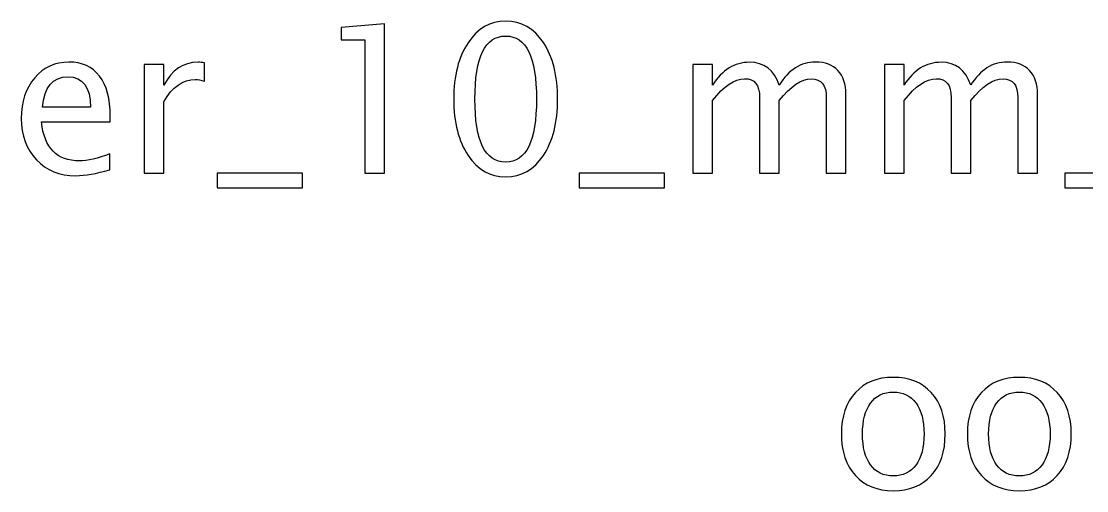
# Model space of a CAD drawing. Header units: centimetres. Extents: x -26.9 to 37.3, y -43.5 to 43.3.
# Drawn here: x -8.88 to -2.28, y -39.12 to -36.21 of the extents above; entities that cross this region are included whole.
import ezdxf

# ---------------------------------------------------------------- set-up
doc = ezdxf.new("R2010")
doc.units = ezdxf.units.CM
doc.header["$MEASUREMENT"] = 0
doc.layers.add('Layer 1', color=7, linetype='Continuous')

msp = doc.modelspace()

# ---------------------------------------------------------------- linework, layer by layer
at = {"layer": 'Layer 1'}
for points, knots in [([(-6.74959, -37.15435), (-6.74959, -37.15435), (-6.74959, -36.32758), (-6.74959, -36.32758), (-6.74959, -36.32758), (-6.74959, -36.32758), (-6.89564, -36.32758), (-6.89564, -36.32758), (-6.89564, -36.32758), (-6.89564, -36.32758), (-6.89564, -36.25138), (-6.89564, -36.25138), (-6.89564, -36.25138), (-6.89564, -36.25138), (-6.62767, -36.22852), (-6.62767, -36.22852), (-6.62767, -36.22852), (-6.62767, -36.22852), (-6.62767, -37.15435), (-6.62767, -37.15435), (-6.62767, -37.15435), (-6.62767, -37.15435), (-6.74959, -37.15435), (-6.74959, -37.15435)], [0, 0, 0, 0, 0.1428571, 0.1428571, 0.1428571, 0.1428571, 0.2857143, 0.2857143, 0.2857143, 0.2857143, 0.4285714, 0.4285714, 0.4285714, 0.4285714, 0.5714286, 0.5714286, 0.5714286, 0.5714286, 0.7142857, 0.7142857, 0.7142857, 0.7142857, 1, 1, 1, 1]), ([(-5.87795, -37.17721), (-5.97426, -37.17721), (-6.05194, -37.13297), (-6.11078, -37.04471), (-6.11078, -37.04471), (-6.16984, -36.95644), (-6.19926, -36.84002), (-6.19926, -36.69524), (-6.19926, -36.69524), (-6.19926, -36.55046), (-6.16984, -36.43405), (-6.11078, -36.34578), (-6.11078, -36.34578), (-6.05194, -36.25752), (-5.97426, -36.21328), (-5.87795, -36.21328), (-5.87795, -36.21328), (-5.78122, -36.21328), (-5.70354, -36.25731), (-5.64469, -36.34536), (-5.64469, -36.34536), (-5.58606, -36.43341), (-5.55664, -36.55004), (-5.55664, -36.69524), (-5.55664, -36.69524), (-5.55664, -36.84002), (-5.58606, -36.95644), (-5.64469, -37.04471), (-5.64469, -37.04471), (-5.70354, -37.13297), (-5.78122, -37.17721), (-5.87795, -37.17721)], [0, 0, 0, 0, 0.1111111, 0.1111111, 0.1111111, 0.1111111, 0.2222222, 0.2222222, 0.2222222, 0.2222222, 0.3333333, 0.3333333, 0.3333333, 0.3333333, 0.4444444, 0.4444444, 0.4444444, 0.4444444, 0.5555556, 0.5555556, 0.5555556, 0.5555556, 0.6666667, 0.6666667, 0.6666667, 0.6666667, 0.7777778, 0.7777778, 0.7777778, 0.7777778, 1, 1, 1, 1]), ([(-5.87816, -37.08577), (-5.75095, -37.08577), (-5.68745, -36.95559), (-5.68745, -36.69524), (-5.68745, -36.69524), (-5.68745, -36.43489), (-5.75095, -36.30472), (-5.87816, -36.30472), (-5.87816, -36.30472), (-6.00495, -36.30472), (-6.06845, -36.43489), (-6.06845, -36.69524), (-6.06845, -36.69524), (-6.06845, -36.95559), (-6.00495, -37.08577), (-5.87816, -37.08577)], [0, 0, 0, 0, 0.2, 0.2, 0.2, 0.2, 0.4, 0.4, 0.4, 0.4, 0.6, 0.6, 0.6, 0.6, 1, 1, 1, 1]), ([(-8.32862, -37.13276), (-8.41053, -37.15731), (-8.4806, -37.16959), (-8.53902, -37.16959), (-8.53902, -37.16959), (-8.63871, -37.16959), (-8.71978, -37.13657), (-8.78222, -37.07074), (-8.78222, -37.07074), (-8.84466, -37.00491), (-8.87599, -36.91961), (-8.87599, -36.81462), (-8.87599, -36.81462), (-8.87599, -36.71281), (-8.84847, -36.6292), (-8.79323, -36.5638), (-8.79323, -36.5638), (-8.73798, -36.49861), (-8.66729, -36.46601), (-8.58114, -36.46601), (-8.58114, -36.46601), (-8.49965, -36.46601), (-8.43657, -36.49501), (-8.39212, -36.553), (-8.39212, -36.553), (-8.34767, -36.611), (-8.32544, -36.69313), (-8.32544, -36.7996), (-8.32544, -36.7996), (-8.32544, -36.7996), (-8.32608, -36.83685), (-8.32608, -36.83685), (-8.32608, -36.83685), (-8.32608, -36.83685), (-8.75153, -36.83685), (-8.75153, -36.83685), (-8.75153, -36.83685), (-8.73375, -36.99772), (-8.65522, -37.07815), (-8.51616, -37.07815), (-8.51616, -37.07815), (-8.46514, -37.07815), (-8.4027, -37.06376), (-8.32862, -37.03497), (-8.32862, -37.03497), (-8.32862, -37.03497), (-8.32862, -37.13276), (-8.32862, -37.13276)], [0, 0, 0, 0, 0.0769231, 0.0769231, 0.0769231, 0.0769231, 0.1538462, 0.1538462, 0.1538462, 0.1538462, 0.2307692, 0.2307692, 0.2307692, 0.2307692, 0.3076923, 0.3076923, 0.3076923, 0.3076923, 0.3846154, 0.3846154, 0.3846154, 0.3846154, 0.4615385, 0.4615385, 0.4615385, 0.4615385, 0.5384615, 0.5384615, 0.5384615, 0.5384615, 0.6153846, 0.6153846, 0.6153846, 0.6153846, 0.6923077, 0.6923077, 0.6923077, 0.6923077, 0.7692308, 0.7692308, 0.7692308, 0.7692308, 0.8461538, 0.8461538, 0.8461538, 0.8461538, 1, 1, 1, 1]), ([(-8.11505, -37.15435), (-8.11505, -37.15435), (-8.11505, -36.48125), (-8.11505, -36.48125), (-8.11505, -36.48125), (-8.11505, -36.48125), (-7.99313, -36.48125), (-7.99313, -36.48125), (-7.99313, -36.48125), (-7.99313, -36.48125), (-7.99313, -36.60846), (-7.99313, -36.60846), (-7.99313, -36.60846), (-7.94466, -36.51427), (-7.87438, -36.46728), (-7.7821, -36.46728), (-7.7821, -36.46728), (-7.76961, -36.46728), (-7.75649, -36.46834), (-7.74294, -36.47045), (-7.74294, -36.47045), (-7.74294, -36.47045), (-7.74294, -36.58454), (-7.74294, -36.58454), (-7.74294, -36.58454), (-7.76411, -36.57756), (-7.78273, -36.57396), (-7.79882, -36.57396), (-7.79882, -36.57396), (-7.87629, -36.57396), (-7.94106, -36.61968), (-7.99313, -36.71133), (-7.99313, -36.71133), (-7.99313, -36.71133), (-7.99313, -37.15435), (-7.99313, -37.15435), (-7.99313, -37.15435), (-7.99313, -37.15435), (-8.11505, -37.15435), (-8.11505, -37.15435)], [0, 0, 0, 0, 0.0909091, 0.0909091, 0.0909091, 0.0909091, 0.1818182, 0.1818182, 0.1818182, 0.1818182, 0.2727273, 0.2727273, 0.2727273, 0.2727273, 0.3636364, 0.3636364, 0.3636364, 0.3636364, 0.4545455, 0.4545455, 0.4545455, 0.4545455, 0.5454545, 0.5454545, 0.5454545, 0.5454545, 0.6363636, 0.6363636, 0.6363636, 0.6363636, 0.7272727, 0.7272727, 0.7272727, 0.7272727, 0.8181818, 0.8181818, 0.8181818, 0.8181818, 1, 1, 1, 1]), ([(-4.71929, -37.15435), (-4.71929, -37.15435), (-4.71929, -36.48125), (-4.71929, -36.48125), (-4.71929, -36.48125), (-4.71929, -36.48125), (-4.59737, -36.48125), (-4.59737, -36.48125), (-4.59737, -36.48125), (-4.59737, -36.48125), (-4.59737, -36.60846), (-4.59737, -36.60846), (-4.59737, -36.60846), (-4.53789, -36.51427), (-4.46169, -36.46728), (-4.36835, -36.46728), (-4.36835, -36.46728), (-4.27839, -36.46728), (-4.21722, -36.51427), (-4.18462, -36.60846), (-4.18462, -36.60846), (-4.12683, -36.51342), (-4.05148, -36.46601), (-3.95898, -36.46601), (-3.95898, -36.46601), (-3.89993, -36.46601), (-3.854, -36.48337), (-3.82119, -36.51829), (-3.82119, -36.51829), (-3.78838, -36.55322), (-3.77187, -36.60211), (-3.77187, -36.66498), (-3.77187, -36.66498), (-3.77187, -36.66498), (-3.77187, -37.15435), (-3.77187, -37.15435), (-3.77187, -37.15435), (-3.77187, -37.15435), (-3.89379, -37.15435), (-3.89379, -37.15435), (-3.89379, -37.15435), (-3.89379, -37.15435), (-3.89379, -36.68508), (-3.89379, -36.68508), (-3.89379, -36.68508), (-3.89379, -36.60846), (-3.92427, -36.57015), (-3.98523, -36.57015), (-3.98523, -36.57015), (-4.04852, -36.57015), (-4.11498, -36.61481), (-4.18462, -36.70435), (-4.18462, -36.70435), (-4.18462, -36.70435), (-4.18462, -37.15435), (-4.18462, -37.15435), (-4.18462, -37.15435), (-4.18462, -37.15435), (-4.30654, -37.15435), (-4.30654, -37.15435), (-4.30654, -37.15435), (-4.30654, -37.15435), (-4.30654, -36.68466), (-4.30654, -36.68466), (-4.30654, -36.68466), (-4.30654, -36.6074), (-4.33744, -36.56888), (-4.39946, -36.56888), (-4.39946, -36.56888), (-4.46106, -36.56888), (-4.5271, -36.61375), (-4.59737, -36.70371), (-4.59737, -36.70371), (-4.59737, -36.70371), (-4.59737, -37.15435), (-4.59737, -37.15435), (-4.59737, -37.15435), (-4.59737, -37.15435), (-4.71929, -37.15435), (-4.71929, -37.15435)], [0, 0, 0, 0, 0.047619, 0.047619, 0.047619, 0.047619, 0.0952381, 0.0952381, 0.0952381, 0.0952381, 0.1428571, 0.1428571, 0.1428571, 0.1428571, 0.1904762, 0.1904762, 0.1904762, 0.1904762, 0.2380952, 0.2380952, 0.2380952, 0.2380952, 0.2857143, 0.2857143, 0.2857143, 0.2857143, 0.3333333, 0.3333333, 0.3333333, 0.3333333, 0.3809524, 0.3809524, 0.3809524, 0.3809524, 0.4285714, 0.4285714, 0.4285714, 0.4285714, 0.4761905, 0.4761905, 0.4761905, 0.4761905, 0.5238095, 0.5238095, 0.5238095, 0.5238095, 0.5714286, 0.5714286, 0.5714286, 0.5714286, 0.6190476, 0.6190476, 0.6190476, 0.6190476, 0.6666667, 0.6666667, 0.6666667, 0.6666667, 0.7142857, 0.7142857, 0.7142857, 0.7142857, 0.7619048, 0.7619048, 0.7619048, 0.7619048, 0.8095238, 0.8095238, 0.8095238, 0.8095238, 0.8571429, 0.8571429, 0.8571429, 0.8571429, 0.9047619, 0.9047619, 0.9047619, 0.9047619, 1, 1, 1, 1]), ([(-3.53353, -37.15435), (-3.53353, -37.15435), (-3.53353, -36.48125), (-3.53353, -36.48125), (-3.53353, -36.48125), (-3.53353, -36.48125), (-3.41161, -36.48125), (-3.41161, -36.48125), (-3.41161, -36.48125), (-3.41161, -36.48125), (-3.41161, -36.60846), (-3.41161, -36.60846), (-3.41161, -36.60846), (-3.35213, -36.51427), (-3.27593, -36.46728), (-3.18259, -36.46728), (-3.18259, -36.46728), (-3.09263, -36.46728), (-3.03146, -36.51427), (-2.99886, -36.60846), (-2.99886, -36.60846), (-2.94107, -36.51342), (-2.86572, -36.46601), (-2.77322, -36.46601), (-2.77322, -36.46601), (-2.71417, -36.46601), (-2.66824, -36.48337), (-2.63543, -36.51829), (-2.63543, -36.51829), (-2.60262, -36.55322), (-2.58611, -36.60211), (-2.58611, -36.66498), (-2.58611, -36.66498), (-2.58611, -36.66498), (-2.58611, -37.15435), (-2.58611, -37.15435), (-2.58611, -37.15435), (-2.58611, -37.15435), (-2.70803, -37.15435), (-2.70803, -37.15435), (-2.70803, -37.15435), (-2.70803, -37.15435), (-2.70803, -36.68508), (-2.70803, -36.68508), (-2.70803, -36.68508), (-2.70803, -36.60846), (-2.73851, -36.57015), (-2.79947, -36.57015), (-2.79947, -36.57015), (-2.86276, -36.57015), (-2.92922, -36.61481), (-2.99886, -36.70435), (-2.99886, -36.70435), (-2.99886, -36.70435), (-2.99886, -37.15435), (-2.99886, -37.15435), (-2.99886, -37.15435), (-2.99886, -37.15435), (-3.12078, -37.15435), (-3.12078, -37.15435), (-3.12078, -37.15435), (-3.12078, -37.15435), (-3.12078, -36.68466), (-3.12078, -36.68466), (-3.12078, -36.68466), (-3.12078, -36.6074), (-3.15168, -36.56888), (-3.2137, -36.56888), (-3.2137, -36.56888), (-3.2753, -36.56888), (-3.34134, -36.61375), (-3.41161, -36.70371), (-3.41161, -36.70371), (-3.41161, -36.70371), (-3.41161, -37.15435), (-3.41161, -37.15435), (-3.41161, -37.15435), (-3.41161, -37.15435), (-3.53353, -37.15435), (-3.53353, -37.15435)], [0, 0, 0, 0, 0.047619, 0.047619, 0.047619, 0.047619, 0.0952381, 0.0952381, 0.0952381, 0.0952381, 0.1428571, 0.1428571, 0.1428571, 0.1428571, 0.1904762, 0.1904762, 0.1904762, 0.1904762, 0.2380952, 0.2380952, 0.2380952, 0.2380952, 0.2857143, 0.2857143, 0.2857143, 0.2857143, 0.3333333, 0.3333333, 0.3333333, 0.3333333, 0.3809524, 0.3809524, 0.3809524, 0.3809524, 0.4285714, 0.4285714, 0.4285714, 0.4285714, 0.4761905, 0.4761905, 0.4761905, 0.4761905, 0.5238095, 0.5238095, 0.5238095, 0.5238095, 0.5714286, 0.5714286, 0.5714286, 0.5714286, 0.6190476, 0.6190476, 0.6190476, 0.6190476, 0.6666667, 0.6666667, 0.6666667, 0.6666667, 0.7142857, 0.7142857, 0.7142857, 0.7142857, 0.7619048, 0.7619048, 0.7619048, 0.7619048, 0.8095238, 0.8095238, 0.8095238, 0.8095238, 0.8571429, 0.8571429, 0.8571429, 0.8571429, 0.9047619, 0.9047619, 0.9047619, 0.9047619, 1, 1, 1, 1]), ([(-8.74518, -36.74541), (-8.74518, -36.74541), (-8.448, -36.74541), (-8.448, -36.74541), (-8.448, -36.74541), (-8.448, -36.6201), (-8.49478, -36.55745), (-8.58812, -36.55745), (-8.58812, -36.55745), (-8.6821, -36.55745), (-8.73438, -36.6201), (-8.74518, -36.74541)], [0, 0, 0, 0, 0.25, 0.25, 0.25, 0.25, 0.5, 0.5, 0.5, 0.5, 1, 1, 1, 1]), ([(-7.66399, -37.24579), (-7.66399, -37.24579), (-7.66399, -37.15435), (-7.66399, -37.15435), (-7.66399, -37.15435), (-7.66399, -37.15435), (-7.13567, -37.15435), (-7.13567, -37.15435), (-7.13567, -37.15435), (-7.13567, -37.15435), (-7.13567, -37.24579), (-7.13567, -37.24579), (-7.13567, -37.24579), (-7.13567, -37.24579), (-7.66399, -37.24579), (-7.66399, -37.24579)], [0, 0, 0, 0, 0.2, 0.2, 0.2, 0.2, 0.4, 0.4, 0.4, 0.4, 0.6, 0.6, 0.6, 0.6, 1, 1, 1, 1]), ([(-5.42287, -37.24579), (-5.42287, -37.24579), (-5.42287, -37.15435), (-5.42287, -37.15435), (-5.42287, -37.15435), (-5.42287, -37.15435), (-4.89455, -37.15435), (-4.89455, -37.15435), (-4.89455, -37.15435), (-4.89455, -37.15435), (-4.89455, -37.24579), (-4.89455, -37.24579), (-4.89455, -37.24579), (-4.89455, -37.24579), (-5.42287, -37.24579), (-5.42287, -37.24579)], [0, 0, 0, 0, 0.2, 0.2, 0.2, 0.2, 0.4, 0.4, 0.4, 0.4, 0.6, 0.6, 0.6, 0.6, 1, 1, 1, 1]), ([(-2.41635, -37.24579), (-2.41635, -37.24579), (-2.41635, -37.15435), (-2.41635, -37.15435), (-2.41635, -37.15435), (-2.41635, -37.15435), (-1.88803, -37.15435), (-1.88803, -37.15435), (-1.88803, -37.15435), (-1.88803, -37.15435), (-1.88803, -37.24579), (-1.88803, -37.24579), (-1.88803, -37.24579), (-1.88803, -37.24579), (-2.41635, -37.24579), (-2.41635, -37.24579)], [0, 0, 0, 0, 0.2, 0.2, 0.2, 0.2, 0.4, 0.4, 0.4, 0.4, 0.6, 0.6, 0.6, 0.6, 1, 1, 1, 1]), ([(-3.47882, -39.12116), (-3.57767, -39.12116), (-3.65598, -39.08962), (-3.71356, -39.02654), (-3.71356, -39.02654), (-3.77134, -38.96347), (-3.80013, -38.87774), (-3.80013, -38.76958), (-3.80013, -38.76958), (-3.80013, -38.66163), (-3.77134, -38.57612), (-3.71356, -38.51325), (-3.71356, -38.51325), (-3.65598, -38.45039), (-3.57767, -38.41885), (-3.47882, -38.41885), (-3.47882, -38.41885), (-3.37997, -38.41885), (-3.30165, -38.45039), (-3.24408, -38.51325), (-3.24408, -38.51325), (-3.1863, -38.57612), (-3.15751, -38.66163), (-3.15751, -38.76958), (-3.15751, -38.76958), (-3.15751, -38.87774), (-3.1863, -38.96347), (-3.24408, -39.02654), (-3.24408, -39.02654), (-3.30165, -39.08962), (-3.37997, -39.12116), (-3.47882, -39.12116)], [0, 0, 0, 0, 0.1111111, 0.1111111, 0.1111111, 0.1111111, 0.2222222, 0.2222222, 0.2222222, 0.2222222, 0.3333333, 0.3333333, 0.3333333, 0.3333333, 0.4444444, 0.4444444, 0.4444444, 0.4444444, 0.5555556, 0.5555556, 0.5555556, 0.5555556, 0.6666667, 0.6666667, 0.6666667, 0.6666667, 0.7777778, 0.7777778, 0.7777778, 0.7777778, 1, 1, 1, 1]), ([(-2.69862, -39.12116), (-2.79747, -39.12116), (-2.87578, -39.08962), (-2.93336, -39.02654), (-2.93336, -39.02654), (-2.99114, -38.96347), (-3.01993, -38.87774), (-3.01993, -38.76958), (-3.01993, -38.76958), (-3.01993, -38.66163), (-2.99114, -38.57612), (-2.93336, -38.51325), (-2.93336, -38.51325), (-2.87578, -38.45039), (-2.79747, -38.41885), (-2.69862, -38.41885), (-2.69862, -38.41885), (-2.59977, -38.41885), (-2.52145, -38.45039), (-2.46388, -38.51325), (-2.46388, -38.51325), (-2.4061, -38.57612), (-2.37731, -38.66163), (-2.37731, -38.76958), (-2.37731, -38.76958), (-2.37731, -38.87774), (-2.4061, -38.96347), (-2.46388, -39.02654), (-2.46388, -39.02654), (-2.52145, -39.08962), (-2.59977, -39.12116), (-2.69862, -39.12116)], [0, 0, 0, 0, 0.1111111, 0.1111111, 0.1111111, 0.1111111, 0.2222222, 0.2222222, 0.2222222, 0.2222222, 0.3333333, 0.3333333, 0.3333333, 0.3333333, 0.4444444, 0.4444444, 0.4444444, 0.4444444, 0.5555556, 0.5555556, 0.5555556, 0.5555556, 0.6666667, 0.6666667, 0.6666667, 0.6666667, 0.7777778, 0.7777778, 0.7777778, 0.7777778, 1, 1, 1, 1]), ([(-3.47903, -39.02972), (-3.41871, -39.02972), (-3.37172, -39.00707), (-3.33827, -38.96156), (-3.33827, -38.96156), (-3.30504, -38.91627), (-3.28832, -38.85213), (-3.28832, -38.76958), (-3.28832, -38.76958), (-3.28832, -38.68724), (-3.30504, -38.62332), (-3.33827, -38.57802), (-3.33827, -38.57802), (-3.37172, -38.53294), (-3.41871, -38.51029), (-3.47903, -38.51029), (-3.47903, -38.51029), (-3.53957, -38.51029), (-3.58656, -38.53294), (-3.61958, -38.57802), (-3.61958, -38.57802), (-3.65281, -38.62332), (-3.66932, -38.68724), (-3.66932, -38.76958), (-3.66932, -38.76958), (-3.66932, -38.85213), (-3.65281, -38.91627), (-3.61958, -38.96156), (-3.61958, -38.96156), (-3.58656, -39.00707), (-3.53957, -39.02972), (-3.47903, -39.02972)], [0, 0, 0, 0, 0.1111111, 0.1111111, 0.1111111, 0.1111111, 0.2222222, 0.2222222, 0.2222222, 0.2222222, 0.3333333, 0.3333333, 0.3333333, 0.3333333, 0.4444444, 0.4444444, 0.4444444, 0.4444444, 0.5555556, 0.5555556, 0.5555556, 0.5555556, 0.6666667, 0.6666667, 0.6666667, 0.6666667, 0.7777778, 0.7777778, 0.7777778, 0.7777778, 1, 1, 1, 1]), ([(-2.69883, -39.02972), (-2.63851, -39.02972), (-2.59152, -39.00707), (-2.55807, -38.96156), (-2.55807, -38.96156), (-2.52484, -38.91627), (-2.50812, -38.85213), (-2.50812, -38.76958), (-2.50812, -38.76958), (-2.50812, -38.68724), (-2.52484, -38.62332), (-2.55807, -38.57802), (-2.55807, -38.57802), (-2.59152, -38.53294), (-2.63851, -38.51029), (-2.69883, -38.51029), (-2.69883, -38.51029), (-2.75937, -38.51029), (-2.80636, -38.53294), (-2.83938, -38.57802), (-2.83938, -38.57802), (-2.87261, -38.62332), (-2.88912, -38.68724), (-2.88912, -38.76958), (-2.88912, -38.76958), (-2.88912, -38.85213), (-2.87261, -38.91627), (-2.83938, -38.96156), (-2.83938, -38.96156), (-2.80636, -39.00707), (-2.75937, -39.02972), (-2.69883, -39.02972)], [0, 0, 0, 0, 0.1111111, 0.1111111, 0.1111111, 0.1111111, 0.2222222, 0.2222222, 0.2222222, 0.2222222, 0.3333333, 0.3333333, 0.3333333, 0.3333333, 0.4444444, 0.4444444, 0.4444444, 0.4444444, 0.5555556, 0.5555556, 0.5555556, 0.5555556, 0.6666667, 0.6666667, 0.6666667, 0.6666667, 0.7777778, 0.7777778, 0.7777778, 0.7777778, 1, 1, 1, 1])]:
    msp.add_open_spline(points, degree=3, knots=knots, dxfattribs=at)

doc.saveas('drawing.dxf')
